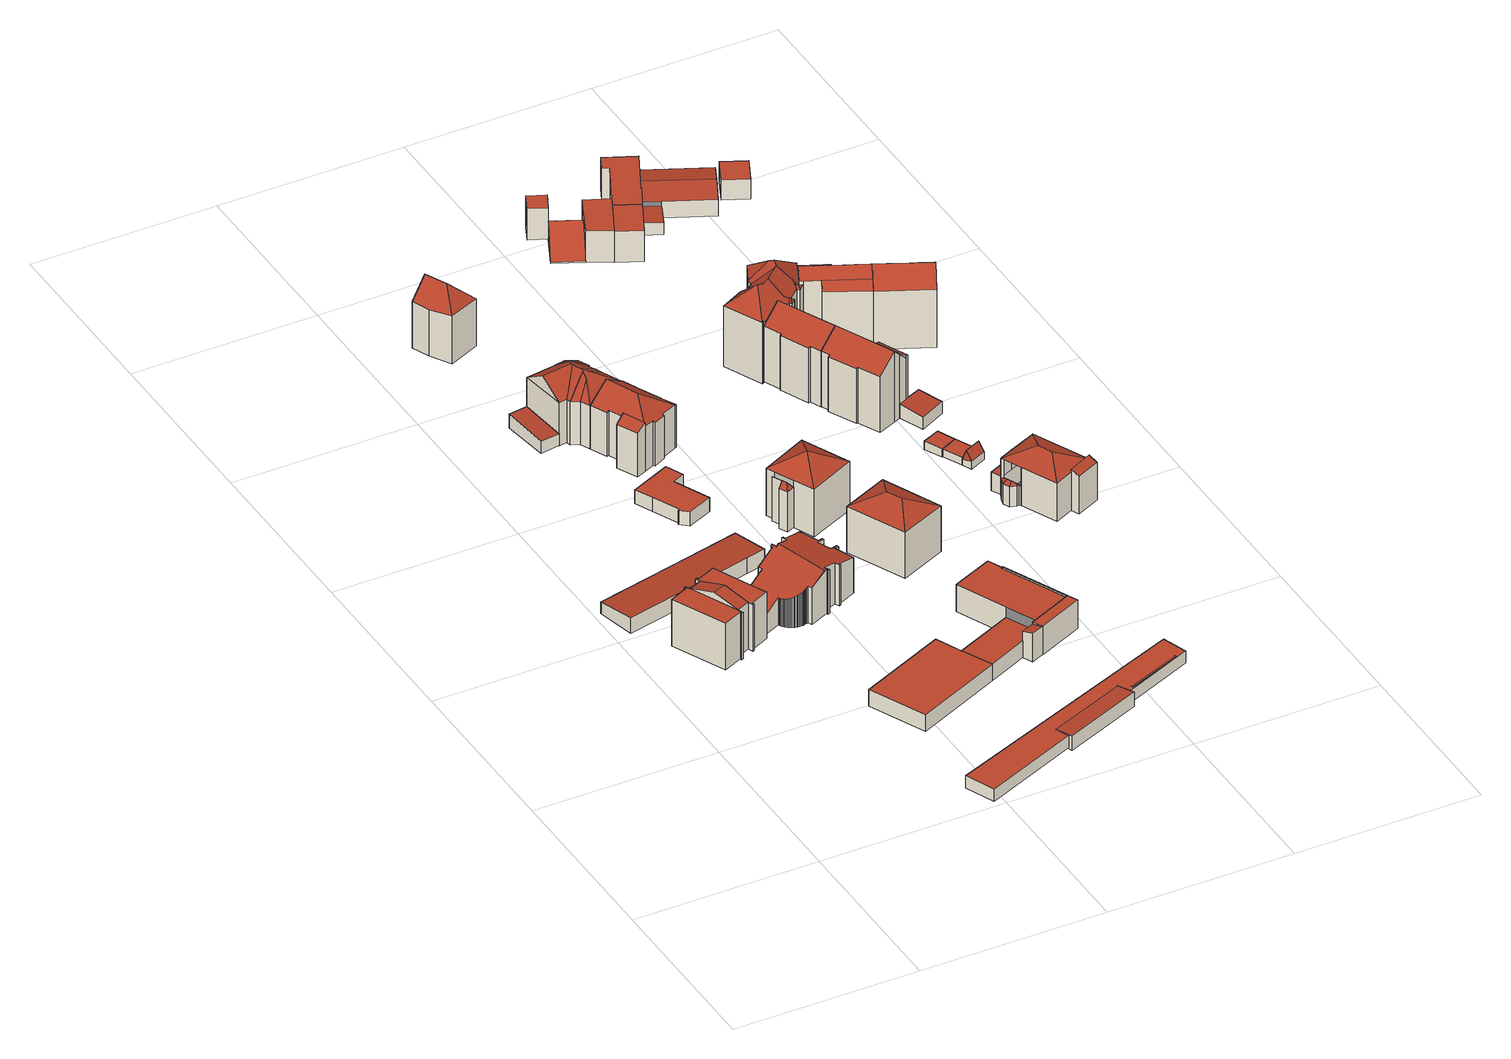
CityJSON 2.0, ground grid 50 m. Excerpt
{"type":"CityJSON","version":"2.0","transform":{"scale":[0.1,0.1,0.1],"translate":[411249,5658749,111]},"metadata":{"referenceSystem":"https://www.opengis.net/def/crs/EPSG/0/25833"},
"CityObjects":{
"building1":{"type":"Building","attributes":{"Gemeindeschluessel":14612000,"Geometrietyp2DReferenz":"3000","function":"31001_9998","roofType":"9999"},"children":["building1-1","building1-2","building1-3"]},
"building1-1":{"type":"BuildingPart","attributes":{"Dachtyp_tdc":"tdcPolyFlatRoof","Dachneigung":0,"QualitaetDacherkennung":34,"Geometrietyp2DReferenz":"3000","measuredHeight":13.5,"roofType":"1000"},"parents":["building1"],"geometry":[{"type":"MultiSurface","lod":"2","boundaries":[[[0,1,2,3]],[[1,4,5,2]],[[4,6,7,5]],[[6,8,9,7]],[[8,10,11,9]],[[10,12,13,11]],[[12,14,15,13]],[[14,16,17,15]],[[16,18,19,17]],[[18,20,21,19]],[[20,22,23,21]],[[20,18,16,14,12,10,8,6,4,1,0,22]],[[23,3,2,5,7,9,11,13,15,17,19,21]]],"semantics":{"surfaces":[{"type":"WallSurface"},{"type":"RoofSurface"},{"type":"GroundSurface"}],"values":[0,0,0,0,0,0,0,0,0,0,0,1,2]}}]},
"building1-2":{"type":"BuildingPart","attributes":{"Dachtyp_tdc":"tdcPolyFlatRoof","Dachneigung":0,"QualitaetDacherkennung":32,"Geometrietyp2DReferenz":"3000","measuredHeight":13.51,"roofType":"1000"},"parents":["building1"],"geometry":[{"type":"MultiSurface","lod":"2","boundaries":[[[24,25,26,27]],[[25,28,29,26]],[[28,30,31,29]],[[30,32,33,31]],[[32,34,35,33]],[[34,36,37,35]],[[36,38,39,37]],[[38,40,41,39]],[[40,42,43,41]],[[42,44,45,43]],[[44,42,40,38,36,34,32,30,28,25,24]],[[27,26,29,31,33,35,37,39,41,43,45]]],"semantics":{"surfaces":[{"type":"WallSurface"},{"type":"RoofSurface"},{"type":"GroundSurface"}],"values":[0,0,0,0,0,0,0,0,0,0,1,2]}}]},
"building1-3":{"type":"BuildingPart","attributes":{"Dachtyp_tdc":"tdcGableRoof","Dachneigung":15.43,"QualitaetDacherkennung":31,"Geometrietyp2DReferenz":"3000","measuredHeight":15.56,"roofType":"3100"},"parents":["building1"],"geometry":[{"type":"MultiSurface","lod":"2","boundaries":[[[46,47,24,27,23,22]],[[48,49,0,3,45,44]],[[48,47,50]],[[46,49,51]],[[47,46,51,50]],[[49,48,50,51]],[[23,27,45,3]]],"semantics":{"surfaces":[{"type":"WallSurface"},{"type":"RoofSurface"},{"type":"GroundSurface"}],"values":[0,0,0,0,1,1,2]}}]},
"building2":{"type":"Building","attributes":{"Dachtyp_tdc":"tdcPolyFlatRoof","Gemeindeschluessel":14612000,"Dachneigung":5.72,"QualitaetDacherkennung":57,"Geometrietyp2DReferenz":"3000","measuredHeight":4.43,"function":"31001_2000","roofType":"2100"},"geometry":[{"type":"Solid","lod":"2","boundaries":[[[[52,53,54,55]],[[53,56,57,54]],[[56,58,59,57]],[[58,60,61,59]],[[60,62,63,61]],[[62,64,65,63]],[[64,66,67,65]],[[66,52,55,67]],[[66,64,62,60,58,56,53,52]],[[55,54,57,59,61,63,65,67]]]],"semantics":{"surfaces":[{"type":"WallSurface"},{"type":"RoofSurface"},{"type":"GroundSurface"}],"values":[[0,0,0,0,0,0,0,0,1,2]]}}]},
"building3":{"type":"Building","attributes":{"Dachtyp_tdc":"tdcFreeFormRoof","Gemeindeschluessel":14612000,"Dachneigung":26.44,"QualitaetDacherkennung":4,"Geometrietyp2DReferenz":"3000","measuredHeight":13.01,"function":"31001_9998","roofType":"5000"},"geometry":[{"type":"Solid","lod":"2","boundaries":[[[[68,69,70,71]],[[69,72,73,70]],[[72,74,75,73]],[[74,76,77,75]],[[76,78,79,77]],[[78,80,81,79]],[[80,82,83,81]],[[82,84,85,83]],[[84,86,87,85]],[[86,88,89,87]],[[88,90,91,89]],[[90,92,93,91]],[[92,94,95,93]],[[94,96,97,95]],[[96,98,99,97]],[[98,100,101,99]],[[100,102,103,101]],[[102,104,105,103]],[[104,106,107,105]],[[106,108,109,107]],[[108,110,111,109]],[[110,112,113,111]],[[112,114,115,113]],[[114,116,117,115]],[[116,118,119,117]],[[118,120,121,119]],[[120,122,123,121]],[[122,124,125,123]],[[124,126,127,125]],[[126,128,129,127]],[[128,130,131,129]],[[130,132,133,131]],[[132,134,135,133]],[[134,136,137,135]],[[136,138,139,137]],[[138,140,141,139]],[[140,142,143,141]],[[142,144,145,143]],[[144,146,147,145]],[[146,148,149,147]],[[148,150,151,149]],[[150,152,13,151]],[[152,153,11,13]],[[153,154,155,11]],[[154,156,157,155]],[[156,158,159,157]],[[158,160,161,159]],[[160,162,163,161]],[[162,164,165,163]],[[164,166,167,165]],[[166,168,169,167]],[[168,170,171,169]],[[170,172,173,171]],[[172,174,175,173]],[[174,176,177,175]],[[176,178,179,177]],[[178,180,181,179]],[[180,182,183,181]],[[182,184,185,183]],[[184,186,187,185]],[[186,188,189,187]],[[188,190,191,189]],[[190,192,193,191]],[[192,194,195,193]],[[194,196,197,195]],[[196,198,199,197]],[[198,200,201,199]],[[200,202,203,201]],[[202,204,205,203]],[[204,206,207,205]],[[206,208,209,207]],[[208,210,211,209]],[[210,212,213,211]],[[212,214,215,213]],[[214,68,71,215]],[[208,216,217,102,100,98,96,94,92,90,88,86,84,82,80,78,76,74,72,69,68,214,212,210]],[[106,104,217,216,206,204,202,200,198,196,194,192,190,188,186,184,182,180,178,176,174,172,170,168,166,164,162,160,158,156,154,153,152,150,148,146,144,142,140,138,136,134,132,130,128,126,124,122,120,118,116,114,112,110,108]],[[104,102,217]],[[208,206,216]],[[71,70,73,75,77,79,81,83,85,87,89,91,93,95,97,99,101,103,105,107,109,111,113,115,117,119,121,123,125,127,129,131,133,135,137,139,141,143,145,147,149,151,13,11,155,157,159,161,163,165,167,169,171,173,175,177,179,181,183,185,187,189,191,193,195,197,199,201,203,205,207,209,211,213,215]]]],"semantics":{"surfaces":[{"type":"WallSurface"},{"type":"RoofSurface"},{"type":"GroundSurface"}],"values":[[0,0,0,0,0,0,0,0,0,0,0,0,0,0,0,0,0,0,0,0,0,0,0,0,0,0,0,0,0,0,0,0,0,0,0,0,0,0,0,0,0,0,0,0,0,0,0,0,0,0,0,0,0,0,0,0,0,0,0,0,0,0,0,0,0,0,0,0,0,0,0,0,0,0,0,1,1,0,0,2]]}}]},
"building4":{"type":"Building","attributes":{"Dachtyp_tdc":"tdcPolyFlatRoof","Gemeindeschluessel":14612000,"Dachneigung":3.21,"QualitaetDacherkennung":54,"Geometrietyp2DReferenz":"3000","measuredHeight":4.12,"function":"31001_2000","roofType":"2100"},"geometry":[{"type":"Solid","lod":"2","boundaries":[[[[218,219,220,221]],[[219,222,223,220]],[[222,224,225,223]],[[224,218,221,225]],[[224,222,219,218]],[[221,220,223,225]]]],"semantics":{"surfaces":[{"type":"WallSurface"},{"type":"RoofSurface"},{"type":"GroundSurface"}],"values":[[0,0,0,0,1,2]]}}]},
"building5":{"type":"Building","attributes":{"Dachtyp_tdc":"tdcPolyFlatRoof","Gemeindeschluessel":14612000,"Dachneigung":0,"QualitaetDacherkennung":32,"Geometrietyp2DReferenz":"3000","measuredHeight":3.97,"function":"31001_2000","roofType":"1000"},"geometry":[{"type":"Solid","lod":"2","boundaries":[[[[226,227,228,229]],[[227,230,231,228]],[[230,232,233,231]],[[232,234,235,233]],[[234,236,237,235]],[[236,238,239,237]],[[238,240,241,239]],[[240,242,243,241]],[[242,226,229,243]],[[242,240,238,236,234,232,230,227,226]],[[229,228,231,233,235,237,239,241,243]]]],"semantics":{"surfaces":[{"type":"WallSurface"},{"type":"RoofSurface"},{"type":"GroundSurface"}],"values":[[0,0,0,0,0,0,0,0,0,1,2]]}}]},
"building6":{"type":"Building","attributes":{"name":"Rettungswache Dresden-Pieschen","Gemeindeschluessel":14612000,"Geometrietyp2DReferenz":"3000","function":"31001_9998","roofType":"9999"},"children":["building6-1","building6-2","building6-3","building6-4"]},
"building6-1":{"type":"BuildingPart","attributes":{"Dachtyp_tdc":"tdcPolyFlatRoof","Dachneigung":0,"QualitaetDacherkennung":55,"Geometrietyp2DReferenz":"3000","measuredHeight":4.79,"roofType":"1000"},"parents":["building6"],"geometry":[{"type":"MultiSurface","lod":"2","boundaries":[[[244,245,246,247,248]],[[249,250,251,252,253]],[[249,245,244,254,250]],[[251,255,248,247,252]]],"semantics":{"surfaces":[{"type":"WallSurface"},{"type":"RoofSurface"},{"type":"GroundSurface"}],"values":[0,0,1,2]}}]},
"building6-2":{"type":"BuildingPart","attributes":{"Dachtyp_tdc":"tdcPolyFlatRoof","Dachneigung":10.87,"QualitaetDacherkennung":52,"Geometrietyp2DReferenz":"3000","measuredHeight":8.2,"roofType":"2100"},"parents":["building6"],"geometry":[{"type":"MultiSurface","lod":"2","boundaries":[[[256,257,258,255]],[[257,259,260,258]],[[259,261,262,260]],[[261,263,244,248,262]],[[256,255,254]],[[263,261,259,257,256]],[[258,260,262,248,255]]],"semantics":{"surfaces":[{"type":"WallSurface"},{"type":"RoofSurface"},{"type":"GroundSurface"}],"values":[0,0,0,0,0,1,2]}}]},
"building6-3":{"type":"BuildingPart","attributes":{"Dachtyp_tdc":"tdcPolyFlatRoof","Dachneigung":0,"QualitaetDacherkennung":81,"Geometrietyp2DReferenz":"3000","measuredHeight":7.85,"roofType":"1000"},"parents":["building6"],"geometry":[{"type":"MultiSurface","lod":"2","boundaries":[[[264,265,266,267]],[[265,268,269,266]],[[268,270,271,269]],[[270,272,273,271]],[[272,274,255,273]],[[275,276,277,251,250]],[[276,264,267,277]],[[276,275,274,272,270,268,265,264]],[[267,266,269,271,273,255,251,277]]],"semantics":{"surfaces":[{"type":"WallSurface"},{"type":"RoofSurface"},{"type":"GroundSurface"}],"values":[0,0,0,0,0,0,0,1,2]}}]},
"building6-4":{"type":"BuildingPart","attributes":{"Dachtyp_tdc":"tdcPolyFlatRoof","Dachneigung":0,"QualitaetDacherkennung":81,"Geometrietyp2DReferenz":"3000","measuredHeight":4.71,"roofType":"1000"},"parents":["building6"],"geometry":[{"type":"MultiSurface","lod":"2","boundaries":[[[278,279,280,281]],[[279,253,252,280]],[[246,282,283,247]],[[282,278,281,283]],[[282,246,253,279,278]],[[281,280,252,247,283]]],"semantics":{"surfaces":[{"type":"WallSurface"},{"type":"RoofSurface"},{"type":"GroundSurface"}],"values":[0,0,0,0,1,2]}}]},
"building7":{"type":"Building","attributes":{"Dachtyp_tdc":"tdcPolyFlatRoof","Gemeindeschluessel":14612000,"Dachneigung":0,"QualitaetDacherkennung":26,"Geometrietyp2DReferenz":"3000","measuredHeight":3.58,"function":"31001_2000","roofType":"1000"},"geometry":[{"type":"Solid","lod":"2","boundaries":[[[[284,285,286,287]],[[285,288,289,286]],[[288,290,291,289]],[[290,284,287,291]],[[290,288,285,284]],[[287,286,289,291]]]],"semantics":{"surfaces":[{"type":"WallSurface"},{"type":"RoofSurface"},{"type":"GroundSurface"}],"values":[[0,0,0,0,1,2]]}}]},
"building8":{"type":"Building","attributes":{"Dachtyp_tdc":"tdcFreeFormRoof","Gemeindeschluessel":14612000,"Dachneigung":33.03,"QualitaetDacherkennung":50,"Geometrietyp2DReferenz":"3000","measuredHeight":16.82,"function":"31001_9998","roofType":"5000"},"geometry":[{"type":"Solid","lod":"2","boundaries":[[[[292,293,294,295,296,297,298,299,300,301,302,303,304,305,306,307,308]],[[309,310,293,292]],[[310,311,294,293]],[[311,312,295,294]],[[312,313,296,295]],[[313,314,297,296]],[[314,315,298,297]],[[315,316,299,298]],[[316,317,300,299]],[[317,318,301,300]],[[318,319,302,301]],[[319,320,303,302]],[[320,321,304,303]],[[321,322,305,304]],[[322,323,306,305]],[[323,324,307,306]],[[324,325,308,307]],[[325,309,292,308]],[[326,327,322,321]],[[328,327,326,329,330,331,332,325,324]],[[328,324,323]],[[327,328,323,322]],[[333,334,329,326,321,320]],[[333,320,319]],[[335,334,333,319,318]],[[336,337,338,335,318,317]],[[339,336,317,316]],[[339,316,315]],[[340,337,336,339,315,314]],[[340,314,313]],[[338,337,340,313,312]],[[330,329,334,335,338,312,311]],[[331,330,311,310]],[[332,331,310,309]],[[332,309,325]]]],"semantics":{"surfaces":[{"type":"GroundSurface"},{"type":"WallSurface"},{"type":"RoofSurface"}],"values":[[0,1,1,1,1,1,1,1,1,1,1,1,1,1,1,1,1,1,2,2,2,2,2,1,2,2,2,2,2,2,2,2,2,2,2]]}}]},
"building9":{"type":"Building","attributes":{"Dachtyp_tdc":"tdcHipAndGableRoof","Gemeindeschluessel":14612000,"Dachneigung":46.2,"QualitaetDacherkennung":62,"Geometrietyp2DReferenz":"3000","measuredHeight":18.67,"function":"31001_9998","roofType":"5000"},"geometry":[{"type":"Solid","lod":"2","boundaries":[[[[341,342,343,344]],[[342,345,346,343]],[[345,347,348,346]],[[347,349,350,348]],[[349,351,352,350]],[[351,353,354,352]],[[353,341,344,354]],[[349,347,355]],[[347,345,342,341,355]],[[341,353,351,349,355]],[[344,343,346,348,350,352,354]]]],"semantics":{"surfaces":[{"type":"WallSurface"},{"type":"RoofSurface"},{"type":"GroundSurface"}],"values":[[0,0,0,0,0,0,0,1,1,1,2]]}}]},
"building10":{"type":"Building","attributes":{"Gemeindeschluessel":14612000,"Dachneigung":84.28,"Dachorientierung":0,"MittlereTraufHoehe":116.7,"QualitaetDacherkennung":100,"ObjektHoehe":4.25,"BodenHoehe":112.9,"Geometrietyp2DReferenz":"3000","AbsoluteHoehe":117.15,"Dachflaeche":203.91,"measuredHeight":4.25,"function":"31001_9998","roofType":"2100","storeysAboveGround":1},"geometry":[{"type":"MultiSurface","lod":"2","boundaries":[[[356,357,358,359]],[[357,360,361,358]],[[360,362,363,361]],[[362,356,359,363]],[[362,360,357,356]],[[359,358,361,363]]],"semantics":{"surfaces":[{"type":"WallSurface"},{"type":"RoofSurface"},{"type":"GroundSurface"}],"values":[0,0,0,0,1,2]}}]},
"building11":{"type":"Building","attributes":{"Gemeindeschluessel":14612000,"Geometrietyp2DReferenz":"3000","function":"31001_9998","roofType":"9999"},"children":["building11-1","building11-2"]},
"building11-1":{"type":"BuildingPart","attributes":{"Dachtyp_tdc":"tdcPolyFlatRoof","Dachneigung":29.37,"QualitaetDacherkennung":41,"Geometrietyp2DReferenz":"3000","measuredHeight":14.11,"roofType":"2100"},"parents":["building11"],"geometry":[{"type":"MultiSurface","lod":"2","boundaries":[[[364,365,366,367,368]],[[369,370,371,372,373]],[[370,364,368,371]],[[370,369,365,364]],[[368,367,372,371]]],"semantics":{"surfaces":[{"type":"WallSurface"},{"type":"RoofSurface"},{"type":"GroundSurface"}],"values":[0,0,0,1,2]}}]},
"building11-2":{"type":"BuildingPart","attributes":{"Dachtyp_tdc":"tdcHipAndGableRoof","Dachneigung":33.6,"QualitaetDacherkennung":65,"Geometrietyp2DReferenz":"3000","measuredHeight":16.71,"roofType":"5000"},"parents":["building11"],"geometry":[{"type":"MultiSurface","lod":"2","boundaries":[[[374,375,298,376]],[[375,377,378,298]],[[377,314,297,378]],[[314,379,380,297]],[[379,381,382,380]],[[381,383,384,382]],[[383,385,386,384]],[[385,387,388,386]],[[387,389,390,388]],[[389,391,392,390]],[[391,393,394,392]],[[393,395,396,394]],[[395,397,398,396]],[[397,399,400,398]],[[399,373,372,400]],[[366,401,402,367]],[[401,374,376,402]],[[373,399,397,395,393,391,403]],[[391,389,387,385,383,381,379,314,377,403]],[[377,375,374,401,366,373,403]],[[376,298,378,297,380,382,384,386,388,390,392,394,396,398,400,372,367,402]]],"semantics":{"surfaces":[{"type":"WallSurface"},{"type":"RoofSurface"},{"type":"GroundSurface"}],"values":[0,0,0,0,0,0,0,0,0,0,0,0,0,0,0,0,0,1,1,1,2]}}]},
"building12":{"type":"Building","attributes":{"Gemeindeschluessel":14612000,"Geometrietyp2DReferenz":"3000","function":"31001_9998","roofType":"9999"},"children":["building12-1","building12-2"]},
"building12-1":{"type":"BuildingPart","attributes":{"Dachtyp_tdc":"tdcTentRoof","Dachneigung":29.37,"QualitaetDacherkennung":59,"Geometrietyp2DReferenz":"3000","measuredHeight":17.95,"roofType":"3500"},"parents":["building12"],"geometry":[{"type":"MultiSurface","lod":"2","boundaries":[[[404,405,406]],[[407,408,409,410,411,412]],[[413,414,408,407]],[[414,415,409,408]],[[415,416,409]],[[417,410,418]],[[417,405,411,410]],[[405,404,412,411]],[[404,413,407,412]],[[413,404,406]],[[414,413,406]],[[405,417,415,414,406]]],"semantics":{"surfaces":[{"type":"RoofSurface"},{"type":"GroundSurface"},{"type":"WallSurface"}],"values":[0,1,2,2,2,2,2,2,2,0,0,0]}}]},
"building12-2":{"type":"BuildingPart","attributes":{"Dachtyp_tdc":"tdcFreeFormRoof","Dachneigung":55.1,"QualitaetDacherkennung":17,"Geometrietyp2DReferenz":"3000","measuredHeight":13.23,"roofType":"5000"},"parents":["building12"],"geometry":[{"type":"MultiSurface","lod":"2","boundaries":[[[419,420,421,422]],[[420,423,424,421]],[[423,418,410,424]],[[419,425,426,427]],[[426,416,427]],[[416,418,423,420,419,427]],[[410,409,428,429,422,421,424]],[[416,426,428,409]],[[426,425,429,428]],[[425,419,422,429]]],"semantics":{"surfaces":[{"type":"WallSurface"},{"type":"RoofSurface"},{"type":"GroundSurface"}],"values":[0,0,0,1,1,1,2,0,0,0]}}]},
"building13":{"type":"Building","attributes":{"Dachtyp_tdc":"tdcHipRoof","Gemeindeschluessel":14612000,"Dachneigung":22.66,"QualitaetDacherkennung":38,"Geometrietyp2DReferenz":"3000","measuredHeight":16.32,"function":"31001_9998","roofType":"3200"},"geometry":[{"type":"Solid","lod":"2","boundaries":[[[[430,431,432,433]],[[431,434,435,432]],[[434,436,437,435]],[[436,430,433,437]],[[434,431,438]],[[430,436,439]],[[431,430,439,438]],[[436,434,438,439]],[[433,432,435,437]]]],"semantics":{"surfaces":[{"type":"WallSurface"},{"type":"RoofSurface"},{"type":"GroundSurface"}],"values":[[0,0,0,0,1,1,1,1,2]]}}]},
"building14":{"type":"Building","attributes":{"name":"Rettungswache Dresden-Pieschen","Dachtyp_tdc":"tdcPolyFlatRoof","Gemeindeschluessel":14612000,"Dachneigung":0,"QualitaetDacherkennung":25,"Geometrietyp2DReferenz":"3000","measuredHeight":8.25,"function":"31001_9998","roofType":"1000"},"geometry":[{"type":"Solid","lod":"2","boundaries":[[[[440,441,442,443]],[[441,444,445,442]],[[444,446,447,445]],[[446,448,449,447]],[[448,450,451,449]],[[450,259,452,451]],[[450,448,446,444,441,440,259]],[[452,443,442,445,447,449,451]],[[259,440,443,452]]]],"semantics":{"surfaces":[{"type":"WallSurface"},{"type":"RoofSurface"},{"type":"GroundSurface"}],"values":[[0,0,0,0,0,0,1,2,0]]}}]},
"building15":{"type":"Building","attributes":{"Gemeindeschluessel":14612000,"Dachneigung":83.61,"Dachorientierung":0,"MittlereTraufHoehe":116.42,"QualitaetDacherkennung":80,"ObjektHoehe":3.74,"BodenHoehe":113,"Geometrietyp2DReferenz":"3000","AbsoluteHoehe":116.75,"Dachflaeche":94.63,"measuredHeight":3.74,"function":"31001_9998","roofType":"2100","storeysAboveGround":1},"geometry":[{"type":"MultiSurface","lod":"2","boundaries":[[[453,454,455,456]],[[454,457,458,455]],[[457,459,460,458]],[[459,453,456,460]],[[459,457,454,453]],[[456,455,458,460]]],"semantics":{"surfaces":[{"type":"WallSurface"},{"type":"RoofSurface"},{"type":"GroundSurface"}],"values":[0,0,0,0,1,2]}}]},
"building16":{"type":"Building","attributes":{"Dachtyp_tdc":"tdcGableRoof","Gemeindeschluessel":14612000,"Dachneigung":37.91,"QualitaetDacherkennung":75,"Geometrietyp2DReferenz":"3000","measuredHeight":20.41,"function":"31001_9998","roofType":"3100"},"geometry":[{"type":"Solid","lod":"2","boundaries":[[[[461,462,463,464]],[[462,465,466,463]],[[465,467,468,466]],[[467,469,470,468]],[[469,471,472,470]],[[471,473,474,472]],[[473,475,476,474]],[[475,477,478,476]],[[477,479,480,478]],[[479,481,482,480]],[[481,483,484,482]],[[483,461,464,484]],[[479,477,475,473,471,469]],[[469,467,465,462,461,483,481,479]],[[464,463,466,468,470,472,474,476,478,480,482,484]]]],"semantics":{"surfaces":[{"type":"WallSurface"},{"type":"RoofSurface"},{"type":"GroundSurface"}],"values":[[0,0,0,0,0,0,0,0,0,0,0,0,1,1,2]]}}]},
"building17":{"type":"Building","attributes":{"Gemeindeschluessel":14612000,"Dachneigung":49.4,"Dachorientierung":-65.41,"MittlereTraufHoehe":114.77,"QualitaetDacherkennung":26,"ObjektHoehe":6.87,"BodenHoehe":111.71,"Geometrietyp2DReferenz":"3000","AbsoluteHoehe":118.58,"Dachflaeche":164.08,"measuredHeight":6.87,"function":"31001_2000","roofType":"3100","storeysAboveGround":2},"children":["building17-1"],"geometry":[{"type":"MultiSurface","lod":"2","boundaries":[[[485,486,487,488]],[[486,489,490,487]],[[489,491,492,490]],[[491,493,494,492]],[[495,496,497,498]],[[496,499,500,497]],[[499,485,488,500]],[[491,489,486,485]],[[485,499,496,495,493,491]],[[488,487,490,492,494,498,497,500]],[[495,498,494,493]]],"semantics":{"surfaces":[{"type":"WallSurface"},{"type":"RoofSurface"},{"type":"GroundSurface"},{"type":"ClosureSurface","isClosure":"1","QuelleClosure":"LoD2WallSurface"}],"values":[0,0,0,0,0,0,0,1,1,2,3]}}]},
"building17-1":{"type":"BuildingPart","attributes":{"BezugspunktDach":"4000","Dachneigung":90,"Dachorientierung":0,"MittlereTraufHoehe":120.71,"QualitaetDacherkennung":0,"BodenHoehe":111.71,"ObjektTeilHoehe":9,"Geometrietyp2DReferenz":"3000","AbsoluteHoehe":120.71,"Dachflaeche":26.13,"measuredHeight":9,"roofType":"9999","storeysAboveGround":3},"parents":["building17"],"geometry":[{"type":"MultiSurface","lod":"2","boundaries":[[[501,502,503,504]],[[504,503,505,506]],[[503,502,495,498,505]],[[493,495,502,501]],[[501,504,506,494,493]],[[506,505,498,494]],[[493,494,498,495]]],"semantics":{"surfaces":[{"type":"RoofSurface"},{"type":"WallSurface"},{"type":"GroundSurface"},{"type":"ClosureSurface","isClosure":"1","QuelleClosure":"LoD1Solid"}],"values":[0,1,1,1,1,2,3]}}]},
"building18":{"type":"Building","attributes":{"Gemeindeschluessel":14612000,"Geometrietyp2DReferenz":"3000","function":"31001_9998","roofType":"9999"},"children":["building18-1","building18-2"]},
"building18-1":{"type":"BuildingPart","attributes":{"Dachtyp_tdc":"tdcPolyFlatRoof","Dachneigung":0,"QualitaetDacherkennung":50,"Geometrietyp2DReferenz":"3000","measuredHeight":16.52,"roofType":"1000"},"parents":["building18"],"geometry":[{"type":"MultiSurface","lod":"2","boundaries":[[[507,508,509,510]],[[508,511,512,509]],[[511,513,514,515,512]],[[516,507,510,517,518]],[[516,513,511,508,507]],[[510,509,512,515,517]]],"semantics":{"surfaces":[{"type":"WallSurface"},{"type":"RoofSurface"},{"type":"GroundSurface"}],"values":[0,0,0,0,1,2]}}]},
"building18-2":{"type":"BuildingPart","attributes":{"Dachtyp_tdc":"tdcGableRoof","Dachneigung":37.41,"QualitaetDacherkennung":70,"Geometrietyp2DReferenz":"3000","measuredHeight":20.33,"roofType":"3100"},"parents":["building18"],"geometry":[{"type":"MultiSurface","lod":"2","boundaries":[[[519,520,521,522]],[[520,523,524,521]],[[523,525,526,524]],[[525,527,528,526]],[[527,518,517,528]],[[514,529,530,515]],[[529,531,532,530]],[[531,533,534,532]],[[533,535,536,534]],[[535,537,538,536]],[[537,539,540,538]],[[539,541,542,540]],[[541,543,544,542]],[[543,545,546,544]],[[545,547,548,546]],[[547,549,550,548]],[[549,519,522,550]],[[545,543,541,539,537,535,533,531]],[[531,529,514,518,527,525,523,520,519,549,547,545]],[[522,521,524,526,528,517,515,530,532,534,536,538,540,542,544,546,548,550]]],"semantics":{"surfaces":[{"type":"WallSurface"},{"type":"RoofSurface"},{"type":"GroundSurface"}],"values":[0,0,0,0,0,0,0,0,0,0,0,0,0,0,0,0,0,1,1,2]}}]},
"building19":{"type":"Building","attributes":{"Dachtyp_tdc":"tdcFreeFormRoof","Gemeindeschluessel":14612000,"Dachneigung":43.41,"QualitaetDacherkennung":17,"Geometrietyp2DReferenz":"3000","measuredHeight":22.97,"function":"31001_9998","roofType":"5000"},"geometry":[{"type":"Solid","lod":"2","boundaries":[[[[551,552,553,554]],[[552,555,556,553]],[[555,557,558,556]],[[557,559,560,558]],[[561,557,555]],[[562,563,564,565,566,561,555,552]],[[567,562,552,551]],[[568,567,551,569]],[[568,569,570]],[[563,562,567,568,570,571]],[[572,573,564,563,571,574]],[[575,576,572,574,577]],[[575,577,578]],[[576,575,578,579]],[[580,581,582,573,572,576,579,583]],[[580,583,584]],[[585,581,580,584,586]],[[585,586,587]],[[582,581,585,587,588]],[[565,564,573,582,588,589]],[[590,566,565,589,591]],[[590,591,559]],[[561,566,590,559,557]],[[560,592,593,594,595,596,597,598,599,600,601,602,603,604,605,554,553,556,558]],[[559,591,592,560]],[[591,589,593,592]],[[589,588,594,593]],[[588,587,595,594]],[[587,586,596,595]],[[586,584,597,596]],[[584,583,598,597]],[[583,579,599,598]],[[579,578,600,599]],[[578,577,601,600]],[[577,574,602,601]],[[574,571,603,602]],[[571,570,604,603]],[[570,569,605,604]],[[569,551,554,605]]]],"semantics":{"surfaces":[{"type":"WallSurface"},{"type":"RoofSurface"},{"type":"GroundSurface"}],"values":[[0,0,0,0,1,1,1,1,1,1,1,1,1,1,1,1,1,1,1,1,1,1,1,2,0,0,0,0,0,0,0,0,0,0,0,0,0,0,0]]}}]},
"building20":{"type":"Building","attributes":{"Gemeindeschluessel":14612000,"Dachtyp_tdc":"tdcPolyFlatRoof","Dachneigung":0,"QualitaetDacherkennung":83,"Geometrietyp2DReferenz":"3000","measuredHeight":2.44,"function":"31001_9998","roofType":"1000"},"geometry":[{"type":"Solid","lod":"2","boundaries":[[[[606,607,608,609]],[[607,610,611,608]],[[610,612,613,611]],[[612,606,609,613]],[[612,610,607,606]],[[609,608,611,613]]]],"semantics":{"surfaces":[{"type":"WallSurface"},{"type":"RoofSurface"},{"type":"GroundSurface"}],"values":[[0,0,0,0,1,2]]}}]},
"building21":{"type":"Building","attributes":{"Dachtyp_tdc":"tdcPolyFlatRoof","Gemeindeschluessel":14612000,"Dachneigung":2.62,"QualitaetDacherkennung":78,"Geometrietyp2DReferenz":"3000","measuredHeight":2.31,"function":"31001_9998","roofType":"2100"},"geometry":[{"type":"Solid","lod":"2","boundaries":[[[[614,615,616,617]],[[615,618,619,616]],[[618,620,621,619]],[[620,614,617,621]],[[620,618,615,614]],[[617,616,619,621]]]],"semantics":{"surfaces":[{"type":"WallSurface"},{"type":"RoofSurface"},{"type":"GroundSurface"}],"values":[[0,0,0,0,1,2]]}}]},
"building22":{"type":"Building","attributes":{"Dachtyp_tdc":"tdcHipAndGableRoof","Gemeindeschluessel":14612000,"Dachneigung":69.6,"QualitaetDacherkennung":13,"Geometrietyp2DReferenz":"3000","measuredHeight":4.6,"function":"31001_9998","roofType":"5000"},"geometry":[{"type":"Solid","lod":"2","boundaries":[[[[622,623,624,625]],[[623,626,616,624]],[[626,627,617,616]],[[627,622,625,617]],[[626,623,628]],[[622,627,629]],[[623,622,629,628]],[[627,626,628,629]],[[625,624,616,617]]]],"semantics":{"surfaces":[{"type":"WallSurface"},{"type":"RoofSurface"},{"type":"GroundSurface"}],"values":[[0,0,0,0,1,0,1,1,2]]}}]},
"building23":{"type":"Building","attributes":{"Gemeindeschluessel":14612000,"Dachorientierung":0,"MittlereTraufHoehe":120.82,"ObjektHoehe":9,"BodenHoehe":111.82,"Geometrietyp2DReferenz":"3000","BezugspunktDach":"2000","AbsoluteHoehe":120.82,"Dachflaeche":88.52,"measuredHeight":9,"function":"31001_2000","storeysAboveGround":3},"geometry":[{"type":"MultiSurface","lod":"2","boundaries":[[[630,631,632,633,634]],[[634,633,635,636]],[[633,632,637,635]],[[631,630,638,639]],[[630,634,636,638]],[[632,631,639,637]],[[636,635,637,639,638]]],"semantics":{"surfaces":[{"type":"RoofSurface"},{"type":"WallSurface"},{"type":"GroundSurface"}],"values":[0,1,1,1,1,1,2]}}]},
"building24":{"type":"Building","attributes":{"Gemeindeschluessel":14612000,"Dachtyp_tdc":"tdcPolyFlatRoof","Dachneigung":0,"QualitaetDacherkennung":37,"Geometrietyp2DReferenz":"3000","measuredHeight":5.26,"function":"31001_9998","roofType":"1000"},"geometry":[{"type":"Solid","lod":"2","boundaries":[[[[640,641,642,643]],[[641,644,645,642]],[[644,646,647,645]],[[646,640,643,647]],[[646,644,641,640]],[[643,642,645,647]]]],"semantics":{"surfaces":[{"type":"WallSurface"},{"type":"RoofSurface"},{"type":"GroundSurface"}],"values":[[0,0,0,0,1,2]]}}]},
"building25":{"type":"Building","attributes":{"Gemeindeschluessel":14612000,"Geometrietyp2DReferenz":"3000","function":"31001_9998","roofType":"9999"},"children":["building25-1","building25-2","building25-3"]},
"building25-1":{"type":"BuildingPart","attributes":{"Dachtyp_tdc":"tdcPolyFlatRoof","Dachneigung":24.03,"QualitaetDacherkennung":44,"Geometrietyp2DReferenz":"3000","measuredHeight":12.02,"roofType":"2100"},"parents":["building25"],"geometry":[{"type":"MultiSurface","lod":"2","boundaries":[[[648,649,650,651,652]],[[653,654,655,656,657]],[[654,648,652,655]],[[654,653,649,648]],[[652,651,656,655]]],"semantics":{"surfaces":[{"type":"WallSurface"},{"type":"RoofSurface"},{"type":"GroundSurface"}],"values":[0,0,0,1,2]}}]},
"building25-2":{"type":"BuildingPart","attributes":{"Dachtyp_tdc":"tdcFreeFormRoof","Dachneigung":40.28,"QualitaetDacherkennung":3,"Geometrietyp2DReferenz":"3000","measuredHeight":6.74,"roofType":"5000"},"parents":["building25"],"geometry":[{"type":"MultiSurface","lod":"2","boundaries":[[[658,659,660,661]],[[659,662,663,660]],[[662,664,665,663]],[[664,666,667,665]],[[666,668,669,667]],[[670,658,661,671]],[[672,668,673]],[[668,666,674,673]],[[666,664,675,674]],[[664,662,676,675]],[[662,659,658,670,677,676]],[[677,672,673,674,675,676]],[[661,660,663,665,667,669,678,679,671]],[[668,672,678,669]]],"semantics":{"surfaces":[{"type":"WallSurface"},{"type":"RoofSurface"},{"type":"GroundSurface"}],"values":[0,0,0,0,0,0,1,1,1,1,1,1,2,0]}}]},
"building25-3":{"type":"BuildingPart","attributes":{"Dachtyp_tdc":"tdcHipRoof","Dachneigung":23.79,"QualitaetDacherkennung":70,"Geometrietyp2DReferenz":"3000","measuredHeight":13.8,"roofType":"3200"},"parents":["building25"],"geometry":[{"type":"MultiSurface","lod":"2","boundaries":[[[680,681,682,678,672]],[[681,683,643,682]],[[683,684,685,643]],[[684,686,647,685]],[[686,687,688,647]],[[687,657,656,688]],[[650,689,690,651]],[[689,691,661,690]],[[691,692,670,671,661]],[[689,650,657,693]],[[687,686,684,683,681,694]],[[657,687,694,693]],[[681,680,692,691,689,693,694]],[[678,682,643,685,647,688,656,651,690,661,671,679]]],"semantics":{"surfaces":[{"type":"WallSurface"},{"type":"RoofSurface"},{"type":"GroundSurface"}],"values":[0,0,0,0,0,0,0,0,0,1,1,1,1,2]}}]},
"building26":{"type":"Building","attributes":{"Gemeindeschluessel":14612000,"Dachneigung":90,"Dachorientierung":0,"MittlereTraufHoehe":120.73,"QualitaetDacherkennung":71,"ObjektHoehe":9,"BodenHoehe":111.73,"Geometrietyp2DReferenz":"3000","AbsoluteHoehe":120.73,"Dachflaeche":76,"measuredHeight":9,"function":"31001_2000","roofType":"1000","storeysAboveGround":3},"geometry":[{"type":"MultiSurface","lod":"2","boundaries":[[[695,696,697,698]],[[696,699,700,697]],[[699,701,702,700]],[[701,695,698,702]],[[701,699,696,695]],[[698,697,700,702]]],"semantics":{"surfaces":[{"type":"WallSurface"},{"type":"RoofSurface"},{"type":"GroundSurface"}],"values":[0,0,0,0,1,2]}}]},
"building27":{"type":"Building","attributes":{"Dachtyp_tdc":"tdcPolyFlatRoof","Gemeindeschluessel":14612000,"Dachneigung":5.57,"QualitaetDacherkennung":74,"Geometrietyp2DReferenz":"3000","measuredHeight":4.09,"function":"31001_9998","roofType":"2100"},"geometry":[{"type":"Solid","lod":"2","boundaries":[[[[703,704,705,706]],[[704,707,708,705]],[[707,709,710,708]],[[709,711,712,710]],[[711,703,706,712]],[[711,709,707,704,703]],[[706,705,708,710,712]]]],"semantics":{"surfaces":[{"type":"WallSurface"},{"type":"RoofSurface"},{"type":"GroundSurface"}],"values":[[0,0,0,0,0,1,2]]}}]},
"building28":{"type":"Building","attributes":{"Gemeindeschluessel":14612000,"Geometrietyp2DReferenz":"3000","function":"31001_9998","roofType":"9999"},"children":["building28-1","building28-2","building28-3"]},
"building28-1":{"type":"BuildingPart","attributes":{"Dachtyp_tdc":"tdcPolyFlatRoof","Dachneigung":34.27,"QualitaetDacherkennung":53,"Geometrietyp2DReferenz":"3000","measuredHeight":18.66,"roofType":"2100"},"parents":["building28"],"geometry":[{"type":"MultiSurface","lod":"2","boundaries":[[[713,714,715,716]],[[714,717,718,715]],[[717,719,720,718]],[[719,717,714,713]],[[716,715,718,720]]],"semantics":{"surfaces":[{"type":"WallSurface"},{"type":"RoofSurface"},{"type":"GroundSurface"}],"values":[0,0,0,1,2]}}]},
"building28-2":{"type":"BuildingPart","attributes":{"Dachtyp_tdc":"tdcPolyFlatRoof","Dachneigung":0,"QualitaetDacherkennung":27,"Geometrietyp2DReferenz":"3000","measuredHeight":17.21,"roofType":"1000"},"parents":["building28"],"geometry":[{"type":"MultiSurface","lod":"2","boundaries":[[[721,722,723,598]],[[722,724,725,723]],[[724,726,727,725]],[[728,721,598,729]],[[728,726,724,722,721]],[[598,723,725,727,729]]],"semantics":{"surfaces":[{"type":"WallSurface"},{"type":"RoofSurface"},{"type":"GroundSurface"}],"values":[0,0,0,0,1,2]}}]},
"building28-3":{"type":"BuildingPart","attributes":{"Dachtyp_tdc":"tdcGableRoof","Dachneigung":36.03,"QualitaetDacherkennung":72,"Geometrietyp2DReferenz":"3000","measuredHeight":20.84,"roofType":"3100"},"parents":["building28"],"geometry":[{"type":"MultiSurface","lod":"2","boundaries":[[[730,731,599,600]],[[731,732,733,599]],[[732,734,728,729,733]],[[735,736,737,727,726]],[[736,738,739,737]],[[738,740,741,739]],[[740,742,743,741]],[[742,744,745,743]],[[744,713,716,745]],[[730,600,720,719]],[[744,742,740,738,736,735,734,732]],[[732,731,730,719,713,744]],[[600,599,733,729,727,737,739,741,743,745,716,720]]],"semantics":{"surfaces":[{"type":"WallSurface"},{"type":"RoofSurface"},{"type":"GroundSurface"}],"values":[0,0,0,0,0,0,0,0,0,0,1,1,2]}}]},
"building29":{"type":"Building","attributes":{"Gemeindeschluessel":14612000,"Dachneigung":90,"Dachorientierung":0,"MittlereTraufHoehe":120.65,"QualitaetDacherkennung":46,"ObjektHoehe":9,"BodenHoehe":111.65,"Geometrietyp2DReferenz":"3000","AbsoluteHoehe":120.65,"Dachflaeche":147.89,"measuredHeight":9,"function":"31001_2000","roofType":"1000","storeysAboveGround":3},"geometry":[{"type":"MultiSurface","lod":"2","boundaries":[[[746,747,748,749]],[[747,750,751,748]],[[750,752,753,751]],[[752,754,755,753]],[[754,756,757,755]],[[756,758,759,757]],[[758,760,761,759]],[[760,762,763,761]],[[762,746,749,763]],[[762,760,758,756,754,752,750,747,746]],[[749,748,751,753,755,757,759,761,763]]],"semantics":{"surfaces":[{"type":"WallSurface"},{"type":"RoofSurface"},{"type":"GroundSurface"}],"values":[0,0,0,0,0,0,0,0,0,1,2]}}]},
"building30":{"type":"Building","attributes":{"Gemeindeschluessel":14612000,"Geometrietyp2DReferenz":"3000","function":"31001_2000","roofType":"9999"},"children":["building30-1","building30-2"]},
"building30-1":{"type":"BuildingPart","attributes":{"Dachtyp_tdc":"tdcGableRoof","Dachneigung":10.09,"QualitaetDacherkennung":88,"Geometrietyp2DReferenz":"3000","measuredHeight":5.97,"roofType":"3100"},"parents":["building30"],"geometry":[{"type":"MultiSurface","lod":"2","boundaries":[[[764,765,766,767]],[[765,768,769,770,766]],[[771,772,773,774,775]],[[772,764,767,773]],[[776,777,778,779]],[[771,768,765,779,778]],[[772,777,776,764]],[[771,778,777,772]],[[764,776,779,765]],[[767,766,770,774,773]]],"semantics":{"surfaces":[{"type":"WallSurface"},{"type":"RoofSurface"},{"type":"GroundSurface"}],"values":[0,0,0,0,1,1,0,0,0,2]}}]},
"building30-2":{"type":"BuildingPart","attributes":{"Dachtyp_tdc":"tdcPolyFlatRoof","Dachneigung":4.08,"QualitaetDacherkennung":62,"Geometrietyp2DReferenz":"3000","measuredHeight":3.6,"roofType":"2100"},"parents":["building30"],"geometry":[{"type":"MultiSurface","lod":"2","boundaries":[[[780,781,782,697]],[[781,783,784,782]],[[783,775,774,784]],[[769,785,786,770]],[[785,780,697,786]],[[785,769,775,783,781,780]],[[697,782,784,774,770,786]]],"semantics":{"surfaces":[{"type":"WallSurface"},{"type":"RoofSurface"},{"type":"GroundSurface"}],"values":[0,0,0,0,0,1,2]}}]},
"building31":{"type":"Building","attributes":{"Dachtyp_tdc":"tdcGableRoof","Gemeindeschluessel":14612000,"Dachneigung":37.73,"QualitaetDacherkennung":81,"Geometrietyp2DReferenz":"3000","measuredHeight":20.89,"function":"31001_9998","roofType":"3100"},"geometry":[{"type":"Solid","lod":"2","boundaries":[[[[787,742,743,788]],[[742,789,790,743]],[[789,791,792,790]],[[791,793,794,792]],[[793,795,796,794]],[[795,797,798,796]],[[797,799,800,798]],[[799,801,802,800]],[[801,803,804,802]],[[803,805,806,804]],[[805,807,715,806]],[[807,787,788,715]],[[803,801,799,797,795,793,791,789,742,787]],[[787,807,805,803]],[[788,743,790,792,794,796,798,800,802,804,806,715]]]],"semantics":{"surfaces":[{"type":"WallSurface"},{"type":"RoofSurface"},{"type":"GroundSurface"}],"values":[[0,0,0,0,0,0,0,0,0,0,0,0,1,1,2]]}}]},
"building32":{"type":"Building","attributes":{"Gemeindeschluessel":14612000,"Dachneigung":90,"Dachorientierung":0,"MittlereTraufHoehe":118.32,"QualitaetDacherkennung":99,"ObjektHoehe":5.95,"BodenHoehe":112.37,"Geometrietyp2DReferenz":"3000","AbsoluteHoehe":118.32,"Dachflaeche":51.78,"measuredHeight":5.95,"function":"31001_2000","roofType":"1000","storeysAboveGround":2},"geometry":[{"type":"MultiSurface","lod":"2","boundaries":[[[808,809,810,811]],[[809,812,813,810]],[[812,814,815,813]],[[814,808,811,815]],[[814,812,809,808]],[[811,810,813,815]]],"semantics":{"surfaces":[{"type":"WallSurface"},{"type":"RoofSurface"},{"type":"GroundSurface"}],"values":[0,0,0,0,1,2]}}]}
},
"vertices":[
[188,943,157],[182,957,157],[182,957,22],[188,943,22],[187,958,157],[187,958,22],[189,954,157],[189,954,22],[240,977,157],[240,977,22],[245,965,157],[245,965,22],[300,842,157],[300,842,22],[305,831,157],[305,831,22],[255,808,157],[255,808,22],[257,803,157],[257,803,22],[253,800,157],[253,800,22],[247,814,157],[247,814,22],
[211,798,157],[212,798,157],[212,798,22],[211,798,22],[218,785,157],[218,785,22],[213,783,157],[213,783,22],[211,788,157],[211,788,22],[160,765,157],[160,765,22],[94,911,157],[94,911,22],[144,934,157],[144,934,22],[142,938,157],[142,938,22],[146,941,157],[146,941,22],[153,928,157],[153,928,22],
[247,814,158],[211,798,158],[153,928,158],[188,943,158],[182,863,178],[218,878,178],
[8,1103,57],[226,1154,57],[226,1154,23],[8,1103,23],[365,1186,57],[365,1186,23],[418,1198,57],[418,1198,23],[441,1095,68],[441,1095,23],[389,1083,68],[389,1083,23],[250,1050,68],[250,1050,23],[32,1000,68],[32,1000,23],
[506,1042,131],[529,991,129],[529,991,22],[506,1042,22],[542,997,126],[542,997,22],[545,993,125],[545,993,22],[523,983,131],[523,983,22],[539,948,130],[539,948,22],[561,958,124],[561,958,22],[562,952,124],[562,952,22],[549,947,128],[549,947,22],[572,896,126],[572,896,22],[521,873,139],[521,873,22],[523,869,139],[523,869,22],[519,866,140],[519,866,22],[513,879,140],[513,879,22],[477,863,149],[477,863,22],[484,850,149],[484,850,22],[479,848,150],[479,848,22],[477,853,150],[477,853,22],[426,830,128],[426,830,22],[421,841,127],[421,841,22],[417,840,125],[417,840,22],[414,839,124],[414,839,22],[411,838,122],[411,838,22],[407,837,120],[407,837,22],[404,837,118],[404,837,22],[400,837,117],[400,837,22],[397,837,115],[397,837,22],[393,838,114],[393,838,22],[390,838,112],[390,838,22],[386,839,111],[386,839,22],[383,840,109],[383,840,22],[379,842,107],[379,842,22],[376,844,106],[376,844,22],[373,845,105],[373,845,22],[370,847,104],[370,847,22],[368,850,103],[368,850,22],[365,852,102],[365,852,22],[363,855,102],[363,855,22],[360,857,101],[360,857,22],[358,860,100],[358,860,22],[357,863,100],[357,863,22],[355,867,100],[355,867,22],[300,842,70],[245,965,62],[248,967,64],[248,967,22],[252,968,66],[252,968,22],[256,969,68],[256,969,22],[259,969,70],[259,969,22],[263,970,71],[263,970,22],[266,970,73],[266,970,22],[270,970,75],[270,970,22],[274,969,76],[274,969,22],[277,968,78],[277,968,22],[281,967,79],[281,967,22],[284,966,81],[284,966,22],[287,965,82],[287,965,22],[290,963,83],[290,963,22],[294,961,85],[294,961,22],[295,960,85],[295,960,22],[298,958,86],[298,958,22],[300,955,87],[300,955,22],[304,952,88],[304,952,22],[307,948,89],[307,948,22],[308,945,89],[308,945,22],[311,940,90],[311,940,22],[365,965,119],[365,965,22],[360,976,119],[360,976,22],[411,999,146],[411,999,22],[409,1003,145],[409,1003,22],[413,1007,148],[413,1007,22],[419,993,149],[419,993,22],[454,1009,144],[454,1009,22],[448,1023,145],[448,1023,22],[453,1024,144],[453,1024,22],[455,1019,143],[455,1019,22],[425,996,152],[470,850,152],
[228,1882,56],[247,1756,49],[247,1756,15],[228,1882,15],[196,1749,49],[196,1749,15],[177,1874,56],[177,1874,15],
[344,1343,56],[348,1345,56],[348,1345,16],[344,1343,16],[315,1417,56],[315,1417,16],[293,1465,56],[293,1465,16],[402,1513,56],[402,1513,16],[423,1465,56],[423,1465,16],[390,1450,56],[390,1450,16],[433,1354,56],[433,1354,16],[366,1324,56],[366,1324,16],
[798,475,73],[692,427,73],[692,427,72],[692,427,25],[798,475,25],[654,509,73],[808,578,73],[808,578,25],[654,509,25],[654,509,72],[845,496,73],[845,496,25],
[845,496,101],[833,490,101],[833,490,25],[845,463,107],[845,463,25],[811,448,107],[811,448,25],[798,475,101],
[859,762,103],[877,721,103],[877,721,25],[859,762,25],[874,720,103],[874,720,25],[953,544,103],[953,544,25],[877,510,103],[877,510,25],[845,496,103],[808,578,103],[748,713,103],[748,713,25],
[387,475,72],[622,580,72],[622,580,25],[387,475,25],[456,321,72],[456,321,25],
[1128,279,56],[467,0,56],[467,0,21],[1128,279,21],[434,81,56],[434,81,21],[1105,346,56],[1105,346,21],
[368,1884,14],[380,1855,14],[377,1854,14],[386,1836,14],[395,1817,14],[419,1763,14],[306,1711,14],[294,1738,14],[272,1747,14],[270,1760,14],[247,1756,14],[228,1882,14],[309,1894,14],[309,1895,14],[339,1900,14],[340,1901,14],[368,1886,14],[368,1884,139],[380,1855,139],[377,1854,139],[386,1836,139],[395,1817,139],[419,1763,139],[306,1711,139],[294,1738,139],[272,1747,139],[270,1760,139],[247,1756,139],[228,1882,139],[309,1894,139],[309,1895,139],[339,1900,139],[340,1901,139],[368,1886,139],[338,1871,157],[337,1873,156],[341,1896,142],[338,1869,158],[339,1869,158],[347,1869,155],[364,1884,142],[237,1819,180],[318,1831,180],[321,1830,179],[329,1791,180],[331,1796,182],[327,1808,181],[329,1774,170],[342,1792,177],
[175,2291,198],[222,2312,144],[222,2312,11],[175,2291,11],[256,2234,147],[256,2234,11],[268,2207,148],[268,2207,11],[184,2170,151],[184,2170,11],[151,2224,144],[151,2224,11],[131,2271,146],[131,2271,11],[203,2233,198],
[907,266,53],[940,184,61],[940,184,19],[907,266,19],[728,98,61],[728,98,19],[695,181,53],[695,181,19],
[325,1615,140],[350,1629,155],[350,1629,144],[350,1629,14],[325,1615,14],[377,1570,155],[351,1558,140],[351,1558,14],[377,1570,14],[377,1570,144],
[327,1665,140],[306,1711,140],[327,1665,14],[362,1737,181],[362,1737,14],[421,1764,138],[421,1764,14],[437,1728,138],[437,1728,14],[435,1727,140],[435,1727,14],[466,1659,140],[466,1659,14],[468,1660,138],[468,1660,14],[487,1621,138],[487,1621,14],[484,1619,140],[484,1619,14],[439,1599,141],[439,1599,14],[441,1594,138],[441,1594,14],[408,1578,139],[408,1578,14],[405,1583,143],[405,1583,14],[332,1667,144],[332,1667,14],[401,1651,181],
[666,1328,160],[540,1271,157],[630,1234,200],[724,1198,20],[599,1142,20],[574,1198,20],[550,1250,20],[540,1271,20],[666,1328,20],[724,1198,160],[599,1142,157],[574,1198,157],[574,1198,136],[550,1250,157],[550,1250,136],
[553,1216,152],[555,1217,149],[555,1217,20],[553,1216,20],[542,1246,149],[542,1246,20],[542,1211,136],[553,1189,136],[559,1204,152],[553,1189,20],[542,1211,20],
[707,889,156],[635,1047,156],[635,1047,23],[707,889,23],[761,1104,155],[761,1104,23],[832,945,155],[832,945,23],[726,1018,186],[745,977,186],
[833,490,107],[877,510,107],[877,510,24],[833,490,24],[953,544,107],[953,544,24],[874,720,107],[874,720,24],[877,721,107],[877,721,24],[968,518,107],[968,518,24],[845,463,24],
[1078,322,51],[1100,268,57],[1100,268,20],[1078,322,20],[951,208,57],[951,208,20],[929,262,51],[929,262,20],
[846,1629,174],[811,1706,174],[811,1706,16],[846,1629,16],[815,1708,177],[815,1708,16],[793,1755,177],[793,1755,16],[843,1778,220],[843,1778,16],[883,1796,179],[883,1796,16],[887,1788,179],[887,1788,16],[912,1732,179],[912,1732,16],[954,1642,179],[954,1642,16],[914,1624,220],[914,1624,16],[864,1601,177],[864,1601,16],[850,1630,177],[850,1630,16],
[688,2457,76],[657,2388,11],[657,2388,7],[688,2457,7],[582,2422,11],[582,2422,7],[614,2491,76],[614,2491,7],[624,2512,56],[624,2512,7],[646,2560,11],[720,2526,11],[720,2526,7],[646,2560,7],[709,2502,34],[709,2502,7],
[624,2512,97],[646,2560,97],[600,2581,97],[579,2533,97],[600,2581,7],[579,2533,7],
[998,1565,182],[1005,1550,182],[1005,1550,17],[998,1565,17],[1034,1486,182],[1034,1486,17],[1028,1483,182],[1028,1483,176],[1028,1483,17],[992,1562,182],[992,1562,17],[992,1562,176],
[969,1649,161],[984,1616,161],[984,1616,17],[969,1649,17],[977,1613,169],[977,1613,17],[984,1596,169],[984,1596,17],[978,1593,176],[978,1593,17],[1004,1472,202],[1004,1472,17],[987,1465,221],[987,1465,17],[937,1442,179],[937,1442,17],[909,1502,178],[909,1502,17],[905,1501,175],[905,1501,17],[870,1576,175],[870,1576,17],[874,1578,178],[874,1578,17],[864,1601,178],[864,1601,17],[914,1624,221],[914,1624,17],[954,1642,178],[954,1642,17],[962,1646,169],[962,1646,17],
[887,1788,188],[883,1796,188],[883,1796,12],[887,1788,12],[793,1755,188],[793,1755,12],[789,1753,188],[789,1753,12],[741,1858,188],[741,1858,12],[791,1759,191],[887,1806,194],[875,1808,201],[852,1842,239],[835,1832,237],[817,1829,242],[890,1802,195],[899,1801,189],[900,1800,188],[901,1801,188],[895,1808,188],[925,1856,201],[893,1879,238],[924,1835,188],[931,1841,196],[927,1844,195],[930,1829,188],[946,1843,188],[937,1847,188],[970,1926,191],[898,1899,242],[895,1881,237],[973,1925,188],[974,1928,188],[891,1909,236],[867,1975,188],[839,1919,188],[840,1904,188],[819,1887,188],[813,1833,239],[804,1889,188],[804,1889,12],[819,1887,12],[840,1904,12],[839,1919,12],[867,1975,12],[974,1928,12],[973,1925,12],[937,1847,12],[946,1843,12],[930,1829,12],[924,1835,12],[895,1808,12],[901,1801,12],[900,1800,12],
[1060,1299,47],[1015,1279,47],[1015,1279,23],[1060,1299,23],[992,1327,47],[992,1327,23],[1039,1348,47],[1039,1348,23],
[1084,1247,48],[1040,1227,46],[1040,1227,25],[1084,1247,25],[1015,1279,46],[1015,1279,25],[1060,1299,48],[1060,1299,25],
[1096,1222,47],[1051,1201,47],[1051,1201,25],[1096,1222,25],[1040,1227,40],[1084,1247,40],[1045,1217,71],[1089,1237,71],
[709,2502,98],[657,2388,98],[716,2355,98],[762,2452,98],[773,2475,98],[762,2452,8],[773,2475,8],[716,2355,8],[709,2502,8],[657,2388,8],
[1065,1075,78],[1052,1104,78],[1052,1104,25],[1065,1075,25],[1158,1152,78],[1158,1152,25],[1171,1123,78],[1171,1123,25],
[1189,922,134],[1179,943,145],[1179,943,135],[1179,943,25],[1189,922,25],[1243,973,145],[1253,951,134],[1253,951,25],[1243,973,25],[1243,973,134],
[1085,1017,78],[1082,1022,83],[1082,1022,25],[1085,1017,25],[1076,1020,83],[1076,1020,25],[1058,1025,83],[1058,1025,25],[1050,1042,83],[1050,1042,25],[1056,1062,83],[1056,1062,25],[1086,1017,77],[1086,1017,25],[1064,1065,83],[1061,1058,87],[1062,1043,92],[1066,1034,92],[1076,1025,87],[1083,1023,83],[1064,1065,25],[1083,1023,25],
[1064,1065,135],[1060,1073,135],[1060,1073,25],[1065,1075,135],[1098,1090,135],[1098,1090,25],[1171,1123,134],[1174,1125,134],[1174,1125,25],[1129,920,135],[1129,920,25],[1085,1017,135],[1086,1017,135],[1161,1004,163],[1144,1042,163],
[762,2452,97],[826,2421,97],[826,2421,7],[762,2452,7],[780,2325,97],[780,2325,7],[716,2355,97],[716,2355,7],
[1101,1441,52],[1032,1405,52],[1032,1405,18],[1101,1441,18],[1004,1472,59],[1004,1472,18],[1034,1486,59],[1034,1486,18],[1071,1502,59],[1071,1502,18],
[1094,1774,199],[1084,1752,182],[1084,1752,12],[1094,1774,12],[975,1803,183],[975,1803,12],[985,1825,199],[985,1825,12],
[973,1925,184],[1030,1898,184],[1030,1898,12],[1046,1890,184],[1046,1890,12],[1043,1884,184],[1043,1884,12],[970,1919,184],[970,1919,12],
[946,1843,199],[937,1847,199],[950,1876,220],[950,1876,12],[970,1919,186],[1043,1884,186],[1076,1869,186],[1076,1869,12],[1078,1875,181],[1078,1875,12],[1096,1867,181],[1096,1867,12],[1131,1851,181],[1131,1851,12],[1108,1802,220],[1108,1802,12],
[810,2594,96],[830,2635,96],[830,2635,6],[810,2594,6],[911,2597,96],[911,2597,6],[855,2482,96],[855,2482,6],[857,2481,96],[857,2481,6],[826,2421,96],[826,2421,6],[762,2452,96],[762,2452,6],[773,2475,96],[773,2475,6],[827,2585,96],[827,2585,6],
[1074,2521,55],[1020,2405,55],[1020,2405,7],[1074,2521,7],[900,2461,55],[900,2461,40],[900,2461,7],[856,2482,55],[911,2597,55],[911,2597,7],[856,2482,7],[856,2482,43],[1074,2521,56],[911,2597,56],[885,2542,67],[1048,2465,67],
[826,2421,43],[857,2481,43],[857,2481,7],[855,2482,43],[855,2482,7],[872,2400,40],[872,2400,7],
[1107,1800,221],[1107,1800,12],[1165,1835,181],[1165,1835,12],[1181,1827,181],[1181,1827,12],[1178,1820,187],[1178,1820,12],[1210,1805,187],[1210,1805,12],[1214,1812,181],[1214,1812,12],[1232,1803,181],[1232,1803,12],[1267,1787,181],[1267,1787,12],[1243,1736,221],[1243,1736,12],[1220,1688,180],[1220,1688,12],[1084,1752,180],
[1083,2516,73],[1146,2487,73],[1146,2487,14],[1083,2516,14],[1115,2420,73],[1115,2420,14],[1052,2449,73],[1052,2449,14]
]}
